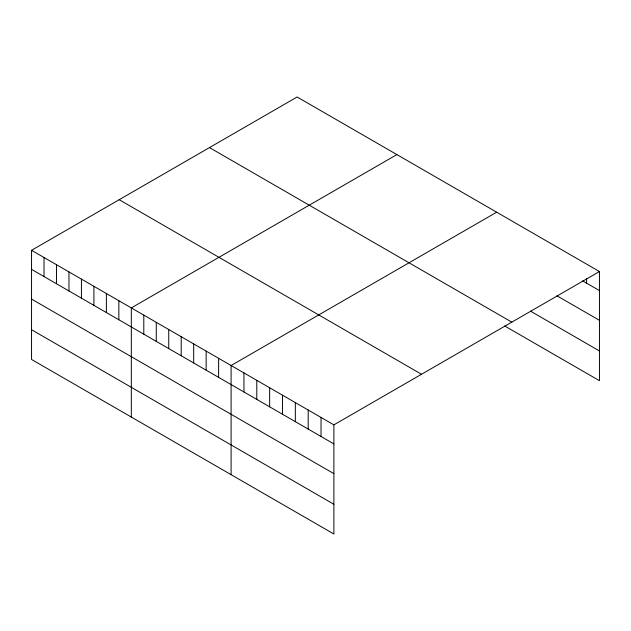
<?xml version="1.0" encoding="UTF-8"?>
<svg xmlns="http://www.w3.org/2000/svg" width="631" height="631" viewBox="0 0 631 631"><rect width="100%" height="100%" fill="white"/><g stroke="black" fill="none" stroke-linecap="round" stroke-linejoin="round"><path stroke-width="0.95" d="M31.55 250.31L333.886 424.86L333.886 534.007L31.55 359.457L31.55 250.31L297.114 96.993L599.45 271.543L599.45 380.69L504.69 325.975M396.883 154.595L131.319 307.912L131.319 417.059M496.652 212.197L231.096 365.515L231.096 474.662M333.886 424.86L599.45 271.543M582.587 280.858L599.45 290.599M556.889 295.758L599.45 320.327M530.387 311.083L599.45 350.962M209.476 147.583L511.812 322.141M119.188 199.711L421.524 374.27M31.55 269.366L333.886 443.916M31.55 299.094L333.886 473.644M31.55 329.729L333.886 504.279M586.601 278.413L586.601 283.177M321.037 417.446L321.037 436.502M308.188 410.024L308.188 429.08M295.34 402.61L295.34 421.666M282.491 395.187L282.491 414.244M269.642 387.773L269.642 406.821M256.793 380.351L256.793 399.407M243.945 372.937L243.945 391.985M218.626 358.313L218.626 377.37M206.148 351.112L206.148 370.168M193.678 343.911L193.678 362.967M181.207 336.717L181.207 355.766M168.737 329.516L168.737 348.564M156.267 322.315L156.267 341.371M143.797 315.114L143.797 334.17M118.849 300.711L118.849 319.767M106.379 293.51L106.379 312.566M93.909 286.308L93.909 305.365M81.438 279.115L81.438 298.163M68.968 271.914L68.968 290.962M56.49 264.712L56.49 283.769M44.02 257.511L44.02 276.567"/></g></svg>
